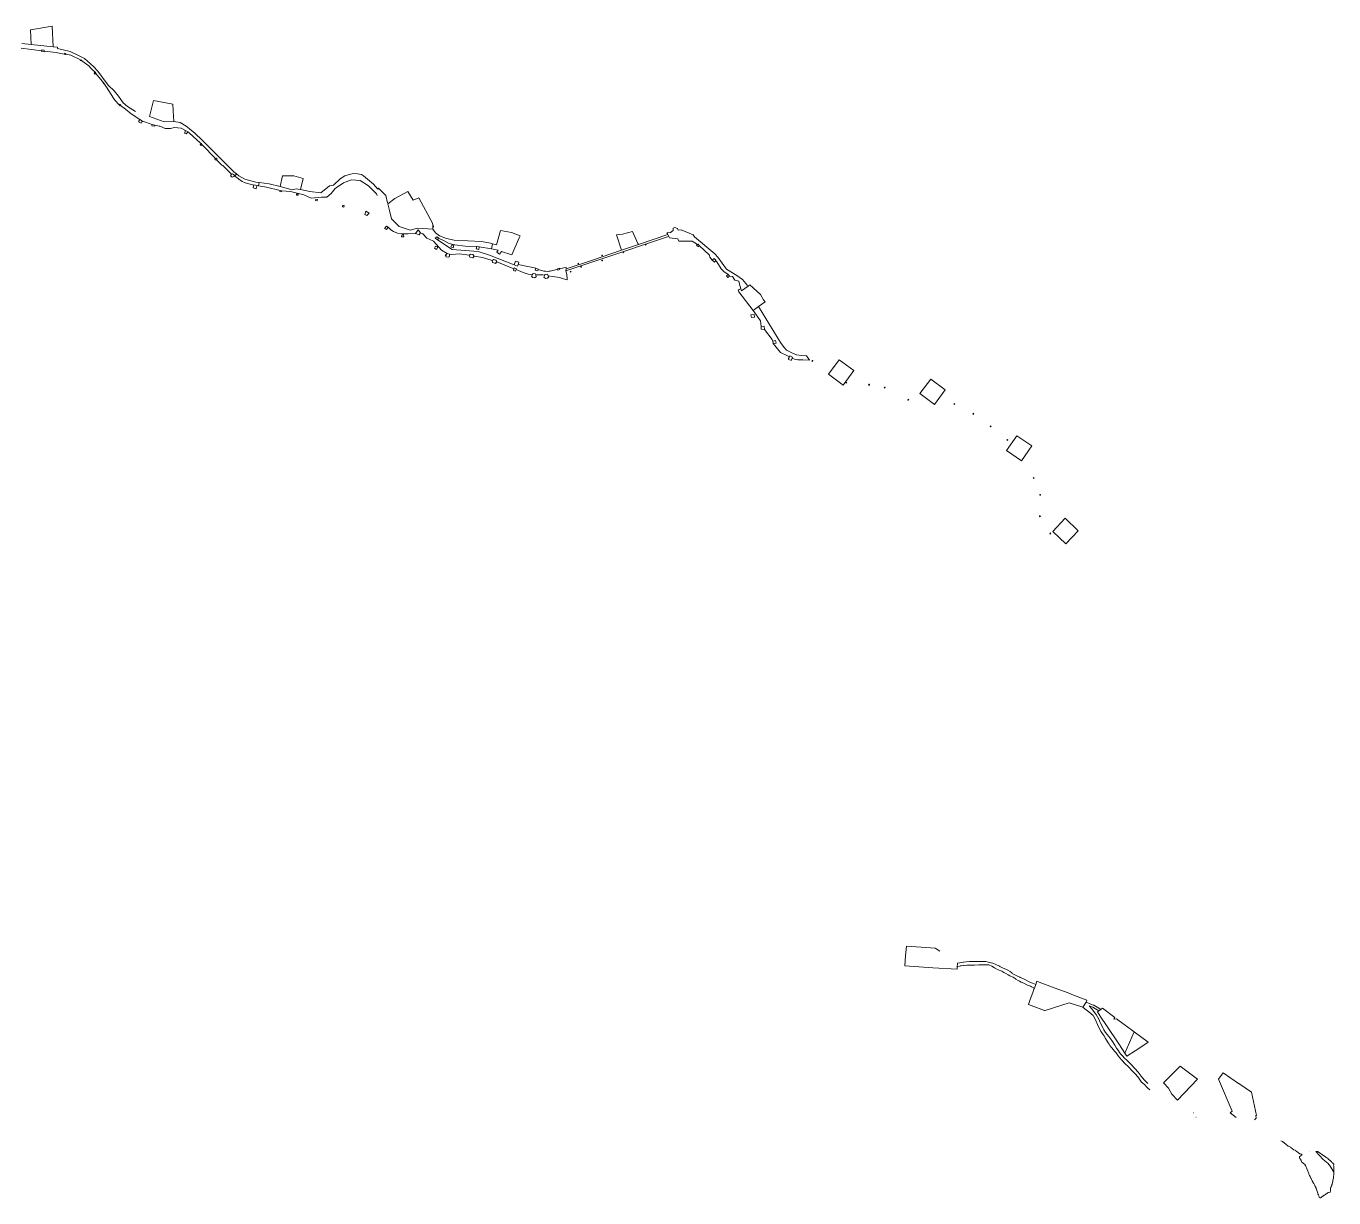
# Model space of a CAD drawing. Header units: metres. Extents: x 534757 to 556231, y 1832948 to 1850503.
# Drawn here: x 539766 to 543388, y 1846504 to 1849749 of the extents above; entities that cross this region are included whole.
import ezdxf

# ---------------------------------------------------------------- set-up
doc = ezdxf.new("R2010")
doc.units = ezdxf.units.M
doc.header["$MEASUREMENT"] = 0
doc.linetypes.add('DGN Style 4', pattern=[602.615279, 301.11944, -150.55972, 0.376399, -150.55972])
doc.layers.add('Level 30', color=7, linetype='Continuous', lineweight=0)

msp = doc.modelspace()

# ---------------------------------------------------------------- linework, layer by layer
at = {"layer": 'Level 30', "color": 5, "linetype": 'DGN Style 4', "lineweight": 13}
for p, q in [((539751.9187, 1849687.9856), (539808.7513, 1849680.5778)), ((539753.35, 1849700.74), (539779.9093, 1849698.1633)), ((539779.9093, 1849698.1633), (539840.7804, 1849692.2579)), ((540080.9192, 1849490.3198), (540088.0622, 1849486.1042)), ((540088.0622, 1849486.1042), (540114.5424, 1849476.8824)), ((540114.5424, 1849476.8824), (540122.3288, 1849474.6623)), ((540207.4364, 1849459.9789), (540213.143, 1849456.0216)), ((540250.0289, 1849423.6215), (540252.9454, 1849420.1919)), ((540252.9454, 1849420.1919), (540290.171, 1849382.5153)), ((540341.9669, 1849335.2382), (540343.9199, 1849333.8377)), ((540343.9199, 1849333.8377), (540348.2718, 1849339.793)), ((540405.2595, 1849307.7001), (540409.3459, 1849307.0568)), ((540409.3459, 1849307.0568), (540411.2545, 1849315.6451)), ((540469.389, 1849293.7199), (540473.7424, 1849293.3468)), ((540763.4904, 1849195.5808), (540768.035, 1849192.3972)), ((540891.718, 1849198.6781), (540891.7964, 1849191.4816)), ((540891.7964, 1849191.4816), (540891.8452, 1849187.0102)), ((540904.6956, 1849157.1324), (540907.6641, 1849161.6469)), ((541014.3519, 1849138.7467), (541020.517, 1849137.8943)), ((541020.517, 1849137.8943), (541054.2188, 1849131.952)), ((541054.2188, 1849131.952), (541057.7836, 1849145.7537)), ((541414.3476, 1849128.3921), (541461.4557, 1849144.2806)), ((541461.4557, 1849144.2806), (541543.2059, 1849171.8531)), ((541543.2059, 1849171.8531), (541546.137, 1849166.5439)), ((540931.53, 1849119.72), (540938.08, 1849117.56)), ((541069.7, 1849096.55), (541116.7038, 1849076.859)), ((541128.255, 1849089.0322), (541177.7051, 1849078.6551)), ((541261.0036, 1849071.0435), (541261.5328, 1849077.3935)), ((541710.4627, 1849061.1685), (541713.919, 1849056.6738)), ((541779.1445, 1848961.7569), (541794.0431, 1848972.9321)), ((541833.7518, 1848876.7545), (541834.9594, 1848870.2952)), ((542344.82, 1847142.89), (542345.55, 1847153.9)), ((542558.5531, 1847085.0187), (542562.1015, 1847095.0774)), ((542692.51, 1847032.26), (542701.73, 1847045.59)), ((542736.98, 1847022.01), (542742.51, 1847025.69)), ((543100.7653, 1846739.8145), (543117.1441, 1846726.2198))]:
    msp.add_line(p, q, dxfattribs=at)
at = {"layer": 'Level 30', "color": 5, "linetype": 'DGN Style 4', "lineweight": 13, "flags": 128}
for points in [[(539779.9093, 1849698.1633), (539777.8602, 1849738.7654), (539837.3155, 1849749.0615), (539840.7804, 1849692.2579)], [(539815.5409, 1849680.1847), (539815.8647, 1849682.376), (539809.0841, 1849683.1012), (539808.7513, 1849680.5778)], [(539840.7804, 1849692.2579), (539852.2059, 1849691.1494), (539852.5692, 1849687.1343), (539887.5981, 1849678.9277), (539908.8822, 1849668.9405), (539926.9701, 1849659.3238), (539952.3785, 1849637.6612), (539963.7644, 1849624.5299), (539987.7067, 1849593.3537), (539994.1143, 1849585.0101), (540009.1537, 1849569.6976), (540021.1007, 1849555.5546), (540034.4779, 1849536.8269), (540046.4991, 1849526.2454), (540070.3738, 1849512.2007), (540084.1774, 1849507.481), (540106.8381, 1849499.0854)], [(539808.7513, 1849680.5778), (539808.5672, 1849679.0395), (539815.2752, 1849678.386), (539815.5409, 1849680.1847)], [(539815.5409, 1849680.1847), (539848.5285, 1849676.3162), (539852.5692, 1849675.5205), (539871.1333, 1849671.8645)], [(539871.1333, 1849671.8645), (539870.9309, 1849671.2326), (539874.85, 1849670.58), (539875.312, 1849671.7062)], [(539871.1333, 1849671.8645), (539871.7995, 1849673.9447), (539875.8074, 1849672.9136), (539875.312, 1849671.7062)], [(539875.312, 1849671.7062), (539889.6914, 1849668.5637), (539915.747, 1849656.131)], [(539915.747, 1849656.131), (539915.1266, 1849654.4037), (539919.44, 1849652.71)], [(539915.747, 1849656.131), (539919.5503, 1849654.9567), (539919.44, 1849652.71)], [(539919.44, 1849652.71), (539939.15, 1849638.77), (539945.1867, 1849633.0696), (539949.3846, 1849628.3708), (539956.3967, 1849621.7908)], [(539956.3967, 1849621.7908), (539955.96, 1849621.42), (539953.5525, 1849619.2545), (539956.0903, 1849616.1901), (539958.4462, 1849618.1101)], [(539956.3967, 1849621.7908), (539958.9527, 1849618.5524), (539958.4462, 1849618.1101)], [(539958.4462, 1849618.1101), (539976.5758, 1849596.7756), (539979.7055, 1849592.2283)], [(539979.7055, 1849592.2283), (539978.5296, 1849591.4844), (539980.1358, 1849589.3693), (539980.9713, 1849590.0262)], [(539979.7055, 1849592.2283), (539980.1262, 1849592.4945), (539981.615, 1849590.5323), (539980.9713, 1849590.0262)], [(539980.9713, 1849590.0262), (539982.2716, 1849588.2047), (539987.929, 1849580.2799), (540007.6515, 1849549.5865), (540011.6887, 1849544.1664), (540023.0267, 1849531.2191)], [(540106.8381, 1849499.0854), (540118.0047, 1849543.2396), (540172.3385, 1849533.1642), (540173.2275, 1849514.8638), (540174.67, 1849485.17)], [(540023.0267, 1849531.2191), (540024.5282, 1849533.0306), (540027.6502, 1849530.5294), (540026.8142, 1849529.6158)], [(540023.0267, 1849531.2191), (540026.1133, 1849528.8497), (540026.8142, 1849529.6158)], [(540026.8142, 1849529.6158), (540041.1286, 1849519.2816), (540056.5075, 1849506.4494), (540080.9192, 1849490.3198)], [(540080.9192, 1849490.3198), (540079.55, 1849488.3719), (540077.135, 1849484.4571), (540084.0591, 1849479.9841), (540086.4246, 1849483.7157), (540088.0622, 1849486.1042)], [(540106.8381, 1849499.0854), (540147.5952, 1849483.9853), (540174.67, 1849485.17)], [(540114.5424, 1849476.8824), (540113.9078, 1849473.3176), (540121.6138, 1849471.767), (540122.3288, 1849474.6623)], [(540122.3288, 1849474.6623), (540134.4793, 1849472.2576), (540135.6321, 1849471.775), (540150.8807, 1849465.3921), (540165.8348, 1849465.3921), (540176.1831, 1849468.3598), (540194.5579, 1849466.5978), (540207.4364, 1849459.9789)], [(540174.67, 1849485.17), (540192.2644, 1849482.4288), (540209.0731, 1849471.8169), (540212.6948, 1849469.5304), (540233.5933, 1849452.1611), (540252.0435, 1849433.8687), (540341.2556, 1849345.4195), (540348.2718, 1849339.793)], [(540207.4364, 1849459.9789), (540206.2823, 1849459.9792), (540205.3499, 1849452.1591), (540208.5004, 1849450.8133), (540212.2081, 1849454.3073), (540213.143, 1849456.0216)], [(540213.143, 1849456.0216), (540217.7175, 1849452.5903), (540247.4271, 1849425.9542), (540250.0289, 1849423.6215)], [(540250.0289, 1849423.6215), (540247.4377, 1849421.0718), (540249.3387, 1849419.24), (540250.4891, 1849418.1757), (540252.9454, 1849420.1919)], [(540290.171, 1849382.5153), (540288.6898, 1849381.1437), (540291.5144, 1849378.182), (540292.578, 1849379.2284)], [(540292.578, 1849379.2284), (540294.6658, 1849381.2824), (540291.6153, 1849383.8494), (540290.171, 1849382.5153)], [(540292.578, 1849379.2284), (540307.8559, 1849363.8484), (540309.991, 1849362.7777), (540322.76, 1849350.86), (540334.4273, 1849339.1666)], [(540334.4273, 1849339.1666), (540331.221, 1849334.29), (540336.1589, 1849330.8088), (540340.63, 1849332.95), (540341.9669, 1849335.2382)], [(540334.4273, 1849339.1666), (540336.9552, 1849340.3003), (540342.4344, 1849336.0382), (540341.9669, 1849335.2382)], [(540343.9199, 1849333.8377), (540364.3529, 1849319.1847), (540371.9099, 1849314.8162), (540395.9338, 1849308.5481)], [(540348.2718, 1849339.793), (540354.413, 1849334.8683), (540371.1515, 1849325.6017), (540402.0711, 1849316.5827), (540411.2545, 1849315.6451)], [(540525.2463, 1849296.4402), (540533.1539, 1849327.562), (540506.9695, 1849334.5021), (540476.054, 1849334.5021), (540469.5811, 1849304.813)], [(540473.7424, 1849293.3468), (540497.7096, 1849291.1005), (540534.8995, 1849282.3414), (540555.1996, 1849273.1306), (540583.4825, 1849275.2151), (540598.6199, 1849275.3523), (540610.9159, 1849285.8949), (540621.2988, 1849298.998), (540624.788, 1849300.8831), (540644.4197, 1849315.0422), (540667.0807, 1849323.242), (540690.9295, 1849321.8206), (540713.694, 1849306.5474), (540736.0521, 1849284.6497), (540741.8, 1849271.52), (540747.3064, 1849262.3094), (540750.2658, 1849234.6526), (540763.4904, 1849195.5808)], [(540525.2463, 1849296.4402), (540551.6204, 1849290.7364), (540581.937, 1849287.3462), (540605.6614, 1849306.6032), (540617.03, 1849308.89), (540635.4125, 1849326.0979), (540648.7239, 1849334.8888), (540663.8115, 1849339.5401), (540672.6828, 1849340.6668), (540683.1741, 1849340.1398), (540694.3149, 1849338.2413), (540700.22, 1849334.3319), (540728.1769, 1849311.7163), (540740.0043, 1849297.7456), (540742.01, 1849300.12), (540762.2098, 1849280.4058), (540767.7077, 1849256.6653)], [(540395.9338, 1849308.5481), (540395.4417, 1849305.636), (540394.7031, 1849301.7292), (540402.6588, 1849298.7146), (540404.0292, 1849303.6492), (540405.2595, 1849307.7001)], [(540395.9338, 1849308.5481), (540396.079, 1849309.4079), (540405.2595, 1849307.7001)], [(540409.3459, 1849307.0568), (540431.8585, 1849303.5124), (540469.389, 1849293.7199)], [(540411.2545, 1849315.6451), (540439.12, 1849312.8), (540469.5811, 1849304.813)], [(540469.389, 1849293.7199), (540468.6763, 1849290.9923), (540472.9443, 1849289.9125), (540473.7424, 1849293.3468)], [(540469.5811, 1849304.813), (540492.7117, 1849298.7481), (540502.1919, 1849295.8519), (540513.88, 1849298.8984), (540524.8948, 1849296.5162), (540525.2463, 1849296.4402)], [(540519.2166, 1849284.0366), (540518.932, 1849280.8128), (540514.1711, 1849281.0964), (540514.9043, 1849284.4379), (540519.2166, 1849284.0366)], [(540767.7077, 1849256.6653), (540787.2605, 1849271.7984), (540823.0707, 1849290.7533), (540837.639, 1849267.358), (540853.7215, 1849273.6483), (540891.6612, 1849203.885), (540891.718, 1849198.6781)], [(540572.7627, 1849268.7396), (540571.4784, 1849265.0379), (540566.9046, 1849265.945), (540567.6914, 1849269.5148), (540572.7627, 1849268.7396)], [(540646.5361, 1849252.5146), (540645.405, 1849247.6442), (540641.5087, 1849248.5491), (540642.6397, 1849253.4195), (540646.5361, 1849252.5146)], [(540767.7077, 1849256.6653), (540771.828, 1849238.8737), (540777.3698, 1849215.6779), (540799.0939, 1849194.237), (540829.7054, 1849184.1852), (540849.5128, 1849189.2111), (540891.8452, 1849187.0102)], [(540716.1131, 1849231.3099), (540709.5163, 1849224.763), (540703.709, 1849227.3807), (540706.8505, 1849236.5926), (540716.1131, 1849231.3099)], [(540763.4904, 1849195.5808), (540758.371, 1849189.0416), (540763.6329, 1849185.6002), (540768.035, 1849192.3972)], [(540768.035, 1849192.3972), (540771.6329, 1849189.8768), (540776.0709, 1849185.1352), (540783.5565, 1849180.4531), (540794.6811, 1849175.9991), (540807.8651, 1849173.6815), (540824.16, 1849173.83), (540844.4678, 1849174.8275)], [(540844.4678, 1849174.8275), (540851.6195, 1849185.1038), (540858.38, 1849176.44)], [(540844.4678, 1849174.8275), (540854.13, 1849171), (540858.38, 1849176.44)], [(540858.38, 1849176.44), (540864.6211, 1849174.0663), (540875.5581, 1849162.2878), (540891.8452, 1849154.3348), (540894.2581, 1849153.1566), (540916.1258, 1849128.4612), (540931.53, 1849119.72)], [(540891.718, 1849198.6781), (540894, 1849194), (540891.7964, 1849191.4816)], [(540891.8452, 1849187.0102), (540899.8665, 1849176.4222), (540910.8019, 1849168.6031), (540930.4131, 1849160.7938), (540951.2675, 1849156.1913), (541026.8558, 1849152.4221), (541052.3518, 1849147.8928), (541057.7836, 1849145.7537)], [(541057.7836, 1849145.7537), (541068.3243, 1849143.7), (541080.0619, 1849182.6941), (541109.8126, 1849177.5552), (541134.368, 1849168.3662), (541131.78, 1849162.97), (541111.3674, 1849115.4877), (541082.1244, 1849124.7162), (541077.2358, 1849117.7287), (541069.3212, 1849123.3218), (541073.5743, 1849128.5392), (541054.2188, 1849131.952)], [(541414.3476, 1849128.3921), (541400.7243, 1849170.975), (541417.79, 1849173.11), (541445.4433, 1849180.1553), (541460.26, 1849147.35), (541461.4557, 1849144.2806)], [(541543.2059, 1849171.8531), (541542.2266, 1849173.6269), (541540.7046, 1849176.3836), (541550.4675, 1849177.4429), (541558.0767, 1849183.4462), (541557.6762, 1849189.5875), (541562.32, 1849191.59), (541570.26, 1849188.461), (541571.6593, 1849184.2986), (541579.7064, 1849184.7382), (541613.73, 1849171.33), (541617.0583, 1849165.662), (541673.1672, 1849118.4104), (541681.517, 1849109.2129), (541705.6874, 1849075.7773), (541734.5528, 1849058.9037), (541750.3268, 1849047.36), (541765.472, 1849029.116)], [(540811.8749, 1849165.6435), (540805.3526, 1849165.6435), (540806.3221, 1849171.4272), (540811.2873, 1849171.4272), (540811.8749, 1849165.6435)], [(540905.57, 1849137.04), (540902.43, 1849130.9), (540896.73, 1849133.81), (540899.87, 1849139.95), (540905.57, 1849137.04)], [(540907.6641, 1849161.6469), (540908.1892, 1849162.4455), (540903.328, 1849166.0111), (540898.8564, 1849161.6848), (540904.6956, 1849157.1324)], [(540904.6956, 1849157.1324), (540946.0025, 1849130.5532), (541018.1187, 1849125.1741), (541049.6009, 1849114.9716), (541117.1762, 1849088.4887)], [(540907.6641, 1849161.6469), (540921.9295, 1849155.3184), (540937.5331, 1849147.0979), (540952.7119, 1849143.5227), (540981.9133, 1849139.9635), (541014.3519, 1849138.7467)], [(540950.5188, 1849141.8924), (540948.2305, 1849135.2972), (540941.6546, 1849137.4875), (540944.8823, 1849143.5532), (540950.5188, 1849141.8924)], [(541014.3519, 1849138.7467), (541012.6458, 1849132.1598), (541019.8578, 1849130.9199), (541020.517, 1849137.8943)], [(541261.0036, 1849071.0435), (541360.0312, 1849104.2364), (541541.9508, 1849165.3779), (541546.137, 1849166.5439)], [(541483.2667, 1849143.2384), (541481.3715, 1849142.5465), (541480.9621, 1849143.7197), (541482.8504, 1849144.3786), (541483.2667, 1849143.2384)], [(541546.137, 1849166.5439), (541548.1719, 1849162.8581), (541570.6744, 1849159.6808), (541573.5053, 1849153.5238), (541608.6359, 1849153.8613), (541610.58, 1849153.88), (541625.4041, 1849144.121)], [(541625.4041, 1849144.121), (541622.6171, 1849142.519), (541627.6575, 1849137.7617), (541630.2698, 1849141.5816)], [(541625.4041, 1849144.121), (541626.8072, 1849144.9274), (541630.2698, 1849141.5816)], [(541630.2698, 1849141.5816), (541658.8104, 1849115.2633), (541659.6613, 1849109.4591), (541666.387, 1849101.2078)], [(540938.08, 1849117.56), (540938.7113, 1849111.3315), (540937.3382, 1849111.5941), (540936.6314, 1849108.8629), (540928.0659, 1849110.6221), (540928.7705, 1849113.6542), (540926.4906, 1849114.2024), (540931.53, 1849119.72)], [(540938.08, 1849117.56), (540944.5394, 1849117.0166), (540965.8056, 1849118.3391), (540992.92, 1849114.36)], [(540992.92, 1849114.36), (540997.66, 1849117.14), (541002.72, 1849116.27), (541006.25, 1849112.05)], [(540992.92, 1849114.36), (540994.3025, 1849108.913), (541003.2323, 1849107.5601), (541006.25, 1849112.05)], [(541006.25, 1849112.05), (541029.4318, 1849108.5598), (541056.62, 1849100.07)], [(541056.62, 1849100.07), (541061.6, 1849102.41), (541066.56, 1849101.07), (541069.7, 1849096.55)], [(541261.5328, 1849077.3935), (541331.6614, 1849100.5039), (541414.3476, 1849128.3921)], [(541362.5408, 1849099.4567), (541360.6296, 1849098.867), (541360.04, 1849100.7781), (541361.9511, 1849101.3678), (541362.5408, 1849099.4567)], [(541362.2937, 1849113.5174), (541361.8005, 1849115.0397), (541360.1075, 1849114.5211), (541360.5803, 1849112.9888), (541362.2937, 1849113.5174)], [(541420.9074, 1849122.0756), (541419.041, 1849121.3569), (541418.2891, 1849123.3094), (541420.1886, 1849123.942), (541420.9074, 1849122.0756)], [(541666.387, 1849101.2078), (541671.1813, 1849105.2609), (541676.7479, 1849100.2741), (541675.2755, 1849098.8001)], [(541666.387, 1849101.2078), (541670.04, 1849097.76), (541672.0178, 1849095.539), (541675.2755, 1849098.8001)], [(541056.62, 1849100.07), (541057.4531, 1849094.8436), (541064.59, 1849092.58), (541065.9249, 1849091.923), (541069.7, 1849096.55)], [(541116.7038, 1849076.859), (541115.41, 1849072.72), (541121.51, 1849070.81), (541122.8219, 1849075.0067)], [(541116.7038, 1849076.859), (541117.47, 1849079.31), (541123.57, 1849077.4), (541122.8219, 1849075.0067)], [(541128.255, 1849089.0322), (541130.5358, 1849095.2958), (541121.505, 1849098.527), (541117.1762, 1849088.4887)], [(541117.1762, 1849088.4887), (541126.6031, 1849084.496), (541128.255, 1849089.0322)], [(541122.8219, 1849075.0067), (541142.6352, 1849066.7948), (541156.0991, 1849062.6091), (541167.4181, 1849060.2556)], [(541177.7051, 1849078.6551), (541176.017, 1849073.1642), (541183.3559, 1849071.8762), (541183.9291, 1849074.684)], [(541183.9291, 1849074.684), (541184.2858, 1849076.4312), (541177.7051, 1849078.6551)], [(541183.9291, 1849074.684), (541199.4469, 1849070.4905), (541204.5263, 1849070.4264), (541210.64, 1849070.02), (541213.1643, 1849070.6683), (541217.3699, 1849070.9045), (541235.9315, 1849075.2969), (541237.5599, 1849075.6716)], [(541261.0036, 1849071.0435), (541261, 1849071), (541263, 1849061), (541263.0813, 1849060.4514), (541264.6, 1849050.2), (541263.961, 1849046.4857), (541250.396, 1849050.11), (541244.0289, 1849053.1261), (541224.026, 1849055.4003), (541211.7228, 1849057.7728)], [(541237.5599, 1849075.6716), (541237.2516, 1849076.8902), (541242.9855, 1849078.4261), (541243.46, 1849077.0292)], [(541243.46, 1849077.0292), (541244.2644, 1849074.6612), (541238.2404, 1849072.9814), (541237.5599, 1849075.6716)], [(541243.46, 1849077.0292), (541254.7109, 1849079.6181), (541261.8023, 1849080.6276), (541261.5328, 1849077.3935)], [(541275.2184, 1849068.3682), (541273.3073, 1849067.7785), (541272.7177, 1849069.6896), (541274.6288, 1849070.2793), (541275.2184, 1849068.3682)], [(541295.9625, 1849091.2622), (541294.5112, 1849090.7644), (541294.0371, 1849092.1465), (541295.4853, 1849092.6534), (541295.9625, 1849091.2622)], [(541303.6878, 1849082.0099), (541301.701, 1849081.7803), (541301.4878, 1849083.626), (541303.3983, 1849084.2879), (541303.6878, 1849082.0099)], [(541675.2755, 1849098.8001), (541679.101, 1849095.9281), (541690.8054, 1849077.0562), (541698.4621, 1849069.4911), (541710.4627, 1849061.1685)], [(541177.0936, 1849060.6058), (541178.62, 1849054.81), (541173.9, 1849051.99), (541168.84, 1849052.82), (541165.27, 1849057), (541167.4181, 1849060.2556)], [(541167.4181, 1849060.2556), (541169.75, 1849063.79), (541176.55, 1849062.67), (541177.0936, 1849060.6058)], [(541177.0936, 1849060.6058), (541197.2475, 1849060.4389), (541201.9864, 1849059.243)], [(541211.7228, 1849057.7728), (541213.45, 1849054.59), (541209.53, 1849050.73), (541204.41, 1849050.33), (541199.95, 1849053.55), (541201.9864, 1849059.243)], [(541201.9864, 1849059.243), (541202.69, 1849061.21), (541209.57, 1849061.74), (541211.7228, 1849057.7728)], [(541710.4627, 1849061.1685), (541705.6755, 1849057.7429), (541709.5259, 1849053.4191), (541713.919, 1849056.6738)], [(541713.919, 1849056.6738), (541721.8338, 1849055.2886), (541728.7432, 1849045.7179), (541739.679, 1849042.8883), (541741.7422, 1849034.3517), (541745.1652, 1849021.714)], [(541745.1652, 1849021.714), (541747.6354, 1849015.9096), (541765.472, 1849029.116)], [(541765.472, 1849029.116), (541770.4957, 1849032.8356), (541799.5133, 1849006.2107), (541808.5, 1848991.11), (541812.9181, 1848985.2364), (541794.0431, 1848972.9321)], [(541745.1652, 1849021.714), (541738.1994, 1849019.0009), (541740.091, 1849013.708), (541779.1445, 1848961.7569)], [(541779.1445, 1848961.7569), (541799.4079, 1848932.5658), (541801.3523, 1848916.7965)], [(541794.0431, 1848972.9321), (541855.6075, 1848873.2596), (541865.3265, 1848859.0627), (541871.922, 1848852.1289), (541886.6697, 1848844.3072), (541899.3246, 1848838.9508), (541913.5665, 1848836.7626), (541926.9521, 1848835.8984), (541935.2601, 1848824.0543), (541917.3812, 1848824.7944), (541903.5381, 1848825.0728), (541893.6995, 1848827.1567), (541887.6252, 1848829.4102)], [(541783.2378, 1848943.1987), (541775.0451, 1848941.9514), (541773.0707, 1848949.1178), (541782.2847, 1848950.796), (541783.2378, 1848943.1987)], [(541801.3523, 1848916.7965), (541810.3734, 1848917.754), (541810.9576, 1848909.1364)], [(541801.3523, 1848916.7965), (541801.3757, 1848909.5568), (541810.9576, 1848909.1364)], [(541810.9576, 1848909.1364), (541831.707, 1848881.2961), (541833.7518, 1848876.7545)], [(541833.7518, 1848876.7545), (541841.8495, 1848878.1741), (541843.0097, 1848871.2416), (541834.9594, 1848870.2952)], [(541834.9594, 1848870.2952), (541855.1204, 1848845.63), (541874.3252, 1848836.3666), (541880.0108, 1848833.152)], [(541880.0108, 1848833.152), (541878.957, 1848831.155), (541876.925, 1848827.013), (541884.697, 1848823.414), (541886.771, 1848827.403), (541887.6252, 1848829.4102)], [(541887.6252, 1848829.4102), (541888.8075, 1848832.1882), (541881.322, 1848835.6368), (541880.0108, 1848833.152)], [(541944.69, 1848822.79), (541942.81, 1848823.49), (541941.97, 1848821.24), (541943.85, 1848820.54), (541944.69, 1848822.79)], [(542058.2324, 1848795.3471), (542017.9878, 1848825.0266), (541988.3083, 1848784.7821), (542028.5529, 1848755.1026), (542058.2324, 1848795.3471)], [(542039.17, 1848762.61), (542038.39, 1848760.34), (542036.5, 1848761), (542037.28, 1848763.26), (542039.17, 1848762.61)], [(542101.6, 1848757.39), (542099.61, 1848757.6), (542099.36, 1848755.21), (542101.35, 1848755), (542101.6, 1848757.39)], [(542144.96, 1848749.02), (542144.19, 1848746.74), (542142.3, 1848747.38), (542143.06, 1848749.66), (542144.96, 1848749.02)], [(542311.631, 1848741.4715), (542271.6355, 1848771.4859), (542241.6212, 1848731.4904), (542281.6166, 1848701.476), (542311.631, 1848741.4715)], [(542210.58, 1848715.17), (542209.8, 1848712.9), (542207.91, 1848713.55), (542208.69, 1848715.82), (542210.58, 1848715.17)], [(542338, 1848703.48), (542337.35, 1848701.17), (542335.42, 1848701.72), (542336.08, 1848704.02), (542338, 1848703.48)], [(542391.22, 1848675.75), (542389.9, 1848673.75), (542388.23, 1848674.85), (542389.55, 1848676.85), (542391.22, 1848675.75)], [(542438.88, 1848641.14), (542437.42, 1848639.23), (542435.83, 1848640.45), (542437.29, 1848642.35), (542438.88, 1848641.14)], [(542551.025, 1848586.6121), (542509.7478, 1848614.8378), (542481.5221, 1848573.5605), (542522.7993, 1848545.3348), (542551.025, 1848586.6121)], [(542485.02, 1848603.18), (542483.27, 1848601.54), (542481.9, 1848603), (542483.65, 1848604.64), (542485.02, 1848603.18)], [(542558.06, 1848497.49), (542557.07, 1848499.23), (542554.98, 1848498.05), (542555.97, 1848496.31), (542558.06, 1848497.49)], [(542575.94, 1848450.12), (542575.59, 1848452.09), (542573.23, 1848451.67), (542573.58, 1848449.7), (542575.94, 1848450.12)], [(542575.11, 1848391.17), (542574.58, 1848393.1), (542572.26, 1848392.47), (542572.79, 1848390.54), (542575.11, 1848391.17)], [(542680.0992, 1848351.4164), (542644.02, 1848386.04), (542609.3964, 1848349.9608), (542645.4756, 1848315.3372), (542680.0992, 1848351.4164)], [(542604.56, 1848344.32), (542602.91, 1848345.44), (542601.56, 1848343.46), (542603.21, 1848342.33), (542604.56, 1848344.32)], [(542344.82, 1847142.89), (542344.43, 1847137.04), (542276.93, 1847141.44), (542199.84, 1847146.47), (542201.87, 1847174.21), (542203.84, 1847201.2), (542244.96, 1847198.12), (542283.29, 1847195.11), (542327.29, 1847169.23), (542343.19, 1847159.88), (542345.85, 1847158.31), (542345.55, 1847153.9)], [(542344.82, 1847142.89), (542353.4, 1847146.24), (542356.13, 1847146.65), (542362.5, 1847147.25), (542363.95, 1847147.54), (542371.1, 1847148.27), (542379.76, 1847148.59), (542392.53, 1847148.65), (542404.97, 1847149.12), (542414.86, 1847149.53), (542423.58, 1847149.74), (542430.47, 1847149.13), (542432.38, 1847148.96), (542440.42, 1847145.97), (542448.1, 1847141.29), (542458.06, 1847135.72), (542468.08, 1847131.44), (542474.28, 1847128.4), (542479.6, 1847125.44), (542486.05, 1847121.71), (542490.85, 1847118.94), (542492.39, 1847118.2), (542497.13, 1847116.23), (542500.1, 1847115), (542505.2, 1847111.43), (542507.23, 1847110.01), (542513.6, 1847105.96), (542517.21, 1847104.15), (542522.03, 1847101.73), (542529.56, 1847098.2), (542537.75, 1847094.25), (542539.83, 1847093.25), (542547.44, 1847089.85), (542550.31, 1847088.64), (542550.32, 1847088.62), (542558.5531, 1847085.0187)], [(542345.55, 1847153.9), (542352.09, 1847154.71), (542361.09, 1847156.65), (542362.48, 1847157.02), (542369.41, 1847158.03), (542378.65, 1847158.93), (542379.36, 1847159), (542387.36, 1847158.83), (542388.53, 1847158.81), (542392.21, 1847158.73), (542393.06, 1847158.74), (542393.36, 1847158.74), (542404.54, 1847158.84), (542405.36, 1847158.85), (542414.35, 1847159.01), (542415.35, 1847158.96), (542417.35, 1847158.81), (542424.38, 1847158.28), (542433.97, 1847156.12), (542437.97, 1847155.1), (542439.17, 1847154.79), (542443.17, 1847153.76), (542451.65, 1847150.37), (542461.74, 1847145.37), (542462.66, 1847144.91), (542472.51, 1847140.31), (542479.1, 1847137.4), (542484.74, 1847134.5), (542491.47, 1847130.62), (542496.04, 1847127.04), (542497.26, 1847125.82), (542503.99, 1847121.55), (542511.54, 1847117.86), (542518.16, 1847114.85), (542518.79, 1847114.57), (542526.46, 1847111.24), (542533.87, 1847107.44), (542543.69, 1847102.58), (542551, 1847099.33), (542553.76, 1847098.18), (542562.1015, 1847095.0774)], [(542558.5531, 1847085.0187), (542558.55, 1847085.01), (542557.34, 1847081.57), (542555.16, 1847075.39), (542546.26, 1847050.15), (542542.64, 1847039.9), (542586.8, 1847023.26), (542588.29, 1847022.7), (542654.5, 1847043.86), (542692.51, 1847032.26)], [(542701.73, 1847045.59), (542703.53, 1847051.92), (542662.21, 1847067.49), (542651.83, 1847071.4), (542623.72, 1847081.99), (542578.84, 1847098.89), (542571.35, 1847101.71), (542565.25, 1847104.01), (542564.44, 1847101.71), (542562.12, 1847095.13), (542562.1015, 1847095.0774)], [(542701.73, 1847045.59), (542721.84, 1847037.77), (542723.11, 1847037.28), (542732.33, 1847031.78), (542742.51, 1847025.69)], [(542692.51, 1847032.26), (542697.97, 1847027.79), (542708.92, 1847019.12), (542721.25, 1847008.84), (542722.4, 1847007.1), (542729.01, 1846994.81), (542733.66, 1846984.22), (542738.32, 1846973.62), (542741.59, 1846967.46), (542742.87, 1846965.06), (542743.6, 1846964.03), (542748.09, 1846957.7), (542748.48, 1846957.15), (542750.71, 1846953.71), (542755.94, 1846945.67), (542763.18, 1846933.65), (542765.74, 1846929.59), (542767.78, 1846926.37), (542771.93, 1846920.38), (542777.58, 1846913.56), (542779.27, 1846911.51), (542780.05, 1846910.64), (542784.75, 1846905.41), (542791.01, 1846896.89), (542799.76, 1846886.41), (542800.61, 1846885.51), (542802.2509, 1846883.757), (542801.36, 1846884.71), (542809.24, 1846876.29), (542818.85, 1846867.17), (542829.59, 1846855.87), (542837.8, 1846847.25), (542839.29, 1846845.68), (542847.99, 1846835.58), (542855.25, 1846824.31), (542863.14, 1846817.81), (542870.12, 1846810.16), (542872.39, 1846808.21), (542880.05, 1846801.63), (542890.86, 1846792.97), (542895.39, 1846788.69), (542906.71, 1846781.47), (542906.21, 1846779.91), (542912.13, 1846775.67), (542920.61, 1846770.44), (542932.07, 1846764.19), (542944.59, 1846757.86), (542960.88, 1846749.33), (542978.02, 1846738.06), (542988.35, 1846732.14), (542999.25, 1846728.08), (543002.12, 1846727.56), (543011.92, 1846727.41), (543022.6, 1846729.34), (543023.55, 1846729.26), (543035.44, 1846728.24), (543036.25, 1846728.17), (543047.54, 1846724.3), (543061.3, 1846718.48), (543068.03, 1846718.65), (543072.28, 1846721.36), (543078.64, 1846724.71), (543085.9, 1846726.68), (543093.9, 1846726.75), (543099.62, 1846726.05), (543100.92, 1846725.89), (543102.82, 1846725.82), (543117.1441, 1846726.2198)], [(542736.98, 1847022.01), (542727.93, 1847027.41), (542720.47, 1847031.87), (542710.31, 1847035.58), (542717.58, 1847027.96), (542728.2, 1847013.78), (542729.49, 1847011.89), (542736.99, 1846998.57), (542740.89, 1846989.84), (542741.71, 1846988), (542746.81, 1846977.61), (542748.9, 1846973.41), (542750.7, 1846969.78), (542750.87, 1846969.45), (542755.75, 1846961.74), (542764.7, 1846951.21), (542772.98, 1846939.85), (542776.55, 1846934.46), (542777.74, 1846932.67), (542781.21, 1846926.73), (542786.28, 1846918.26), (542786.84, 1846917.33), (542791.3, 1846910.88), (542794.42, 1846906.92), (542797.55, 1846902.95), (542804.81, 1846895.04), (542806.77, 1846892.91), (542816.55, 1846883.07), (542826.04, 1846873.83), (542836.72, 1846862.48), (542845.87, 1846851.79), (542854.32, 1846841.44), (542862.68, 1846831.2), (542869.74, 1846823.93), (542872.3399, 1846821.3411), (542876.81, 1846816.89), (542877.84, 1846815.87), (542885.77, 1846808), (542896.67, 1846800.19), (542904.9771, 1846794.9866), (542906.68, 1846793.92), (542918.78, 1846786.05), (542926.91, 1846781.18), (542937.79, 1846773.93), (542947.87, 1846766.95), (542949.33, 1846765.94), (542950.65, 1846765.11), (542964.89, 1846756.16), (542982.51, 1846745.71), (542991.96, 1846741.36), (543001.61, 1846738.58), (543004.07, 1846738.08), (543012.42, 1846736.77), (543021.82, 1846737.94), (543032.74, 1846743.29), (543034.81, 1846744.31), (543045.17, 1846750.72), (543058.08, 1846754.36), (543064.95, 1846753.01), (543069.56, 1846751.71), (543080.21, 1846747.57), (543089.89, 1846743.95), (543097.16, 1846740.93), (543100.02, 1846740.04), (543100.7653, 1846739.8145)], [(542736.98, 1847022.01), (542733.01, 1847019.37), (542742.92, 1847004.47), (542758.12, 1846981.64), (542763.8, 1846973.11), (542786.88, 1846938.43), (542792.07, 1846930.63), (542794.01, 1846927.72), (542809.17, 1846904.94)], [(542742.51, 1847025.69), (542747.41, 1847028.96), (542781.53, 1847003.52), (542778.47, 1846999.32), (542786.03, 1847000.16), (542807.4185, 1846984.2111), (542807.42, 1846984.21), (542827.77, 1846969.04), (542835.04, 1846963.62)], [(542835.04, 1846963.62), (542873.43, 1846934.99), (542869.79, 1846932.57), (542838.1, 1846911.51), (542815.01, 1846896.17), (542809.17, 1846904.94)], [(542809.17, 1846904.94), (542822.15, 1846934.39), (542835.04, 1846963.62)], [(543010.8211, 1846832.5568), (542954.86, 1846774.23), (542939.29, 1846791.54), (542929.86, 1846807.52), (542916.36, 1846822.91), (542962.259, 1846868.7646), (543010.8211, 1846832.5568)], [(543100.7653, 1846739.8145), (543106.05, 1846744.3), (543068.8, 1846833.01), (543081.5016, 1846850.095), (543124.3825, 1846820.8554), (543125.2167, 1846820.2866), (543160.2768, 1846796.3799), (543173.6984, 1846732.5436), (543172.24, 1846732.49), (543173.1234, 1846724.8239), (543152.5994, 1846707.3318), (543123.8748, 1846726.419), (543117.1441, 1846726.2198)], [(543387.944, 1846575.5743), (543387.9612, 1846575.0983), (543387.9868, 1846574.579), (543388.0974, 1846572.3904), (543387.9847, 1846571.4862), (543387.9714, 1846571.2915), (543387.7153, 1846567.5477), (543387.4525, 1846564.267), (543387.4027, 1846563.8791), (543387.0196, 1846561.0017), (543386.7352, 1846558.8656), (543385.6875, 1846552.7697), (543385.521, 1846552.061), (543385.4966, 1846551.8671), (543385.4227, 1846551.5473), (543385.3944, 1846551.3439), (543385.3252, 1846551.0418), (543385.2911, 1846550.8242), (543385.1556, 1846550.221), (543385.1273, 1846550.0487), (543385.098, 1846549.8835), (543385.0686, 1846549.7291), (543384.3459, 1846546.4286), (543383.2792, 1846542.1466), (543382.9206, 1846540.7395), (543382.3611, 1846538.5442), (543381.994, 1846537.1456), (543380.7127, 1846534.6294), (543380.5832, 1846534.3741), (543380.4716, 1846534.1782), (543380.0309, 1846533.3855), (543379.8921, 1846533.0955), (543379.7035, 1846532.7345), (543379.466, 1846532.1809), (543379.3996, 1846532.0436), (543379.3229, 1846531.8495), (543379.2782, 1846531.7507), (543379.2163, 1846531.5752), (543379.2011, 1846531.5383), (543379.1469, 1846531.3613), (543379.1261, 1846531.2832), (543379.1227, 1846531.2604), (543379.1197, 1846531.24), (543379.1097, 1846531.1722), (543379.0948, 1846531.0718), (543379.0714, 1846530.911), (543379.0655, 1846530.8693), (543379.0555, 1846530.7992), (543379.0353, 1846530.6582), (543379.0316, 1846530.6319), (543379.0273, 1846530.603), (543378.9349, 1846529.9624), (543378.9236, 1846529.8836), (543378.8504, 1846529.3749), (543378.8241, 1846529.0477), (543378.7977, 1846528.5159), (543378.783, 1846527.9969), (543378.7807, 1846527.5159), (543378.7901, 1846527.0914), (543378.8092, 1846526.7337), (543378.7873, 1846526.5896), (543378.8082, 1846526.2698), (543378.7843, 1846526.1347), (543378.8066, 1846525.8358), (543378.7554, 1846525.6408), (543378.7775, 1846525.3528), (543378.7625, 1846525.0741), (543378.6865, 1846523.9569), (543378.5843, 1846523.0903), (543378.3956, 1846522.2702), (543377.9896, 1846520.5975), (543377.9665, 1846520.512), (543377.9207, 1846520.3869), (543377.8554, 1846520.2562), (543377.7766, 1846520.135), (543377.686, 1846520.0247), (543377.5852, 1846519.9261), (543377.4758, 1846519.8401), (543377.3593, 1846519.7673), (543377.2492, 1846519.7136), (543377.1746, 1846519.6842), (543375.2288, 1846518.9664), (543373.6971, 1846518.4434), (543370.4848, 1846517.6471), (543365.1618, 1846513.6469), (543361.87, 1846511.5227), (543361.4486, 1846511.3046), (543361.3071, 1846511.2314), (543361.1789, 1846511.1649), (543361.1374, 1846511.1435), (543360.5302, 1846510.7241), (543360.4606, 1846510.6718), (543359.5696, 1846510.0399), (543359.3611, 1846509.8831), (543358.608, 1846509.3368), (543357.6248, 1846508.5998), (543355.9297, 1846507.3631), (543355.1691, 1846506.8121), (543354.3559, 1846506.237), (543354.3122, 1846506.2043), (543353.4635, 1846505.5021), (543352.5229, 1846504.7474), (543352.3848, 1846504.6411), (543352.2395, 1846504.5418), (543352.0873, 1846504.4499), (543351.9287, 1846504.366), (543351.7639, 1846504.2908), (543351.5936, 1846504.2247), (543351.4183, 1846504.1683), (543351.2385, 1846504.1219), (543351.0549, 1846504.0861), (543350.8682, 1846504.0612), (543350.679, 1846504.0475), (543350.4881, 1846504.0454), (543350.2964, 1846504.055), (543350.1046, 1846504.0765), (543349.9135, 1846504.1101), (543349.7241, 1846504.1556), (543349.5371, 1846504.2131), (543349.3534, 1846504.2824), (543349.174, 1846504.3634), (543348.9995, 1846504.4559), (543348.8308, 1846504.5594), (543348.6821, 1846504.6634), (543348.5298, 1846504.8155), (543348.3984, 1846504.9631), (543348.2763, 1846505.1175), (543348.164, 1846505.278), (543348.0616, 1846505.4439), (543347.9695, 1846505.6145), (543347.8877, 1846505.7892), (543347.8165, 1846505.9673), (543346.6175, 1846509.2222), (543345.6922, 1846511.3637), (543345.2597, 1846512.1853), (543344.9263, 1846512.8747), (543344.4385, 1846513.8532), (543344.3762, 1846513.9877), (543344.3356, 1846514.0693), (543344.2964, 1846514.151), (543344.2213, 1846514.312), (543344.1352, 1846514.6363), (543344.111, 1846514.6923), (543344.0935, 1846514.7371), (543344.0751, 1846514.7856), (543344.0498, 1846514.8544), (543343.8193, 1846515.6112), (543343.6113, 1846516.1873), (543343.3303, 1846517.0765), (543343.3148, 1846517.127), (543342.5146, 1846519.7242), (543340.7699, 1846524.2828), (543339.6325, 1846528.7089), (543339.6068, 1846528.9183), (543339.5431, 1846529.2321), (543339.4343, 1846529.6702), (543339.2708, 1846530.2592), (543339.2544, 1846530.3193), (543339.1227, 1846530.7548), (543339.0676, 1846530.8598), (543339.0377, 1846530.9173), (543339.0157, 1846530.9588), (543338.5541, 1846531.8408), (543338.5245, 1846531.8981), (543338.3218, 1846532.28), (543337.8371, 1846533.207), (543337.7903, 1846533.2982), (543337.7658, 1846533.3466), (543335.484, 1846537.6534), (543335.3973, 1846537.8197), (543335.3243, 1846537.9485), (543332.2548, 1846543.5945), (543331.8895, 1846544.2672), (543331.4627, 1846545.0505), (543331.4452, 1846545.0819), (543331.4174, 1846545.1332), (543329.2961, 1846549.0166), (543329.173, 1846549.2484), (543328.6507, 1846550.232), (543328.1511, 1846551.187), (543326.5207, 1846554.5274), (543325.0659, 1846557.3118), (543324.2411, 1846558.9839), (543322.1702, 1846563.0669), (543320.5989, 1846566.1933), (543319.0559, 1846569.174), (543318.9761, 1846569.3342), (543318.4239, 1846570.415), (543319.13, 1846571.86), (543314.65, 1846582.33), (543309.96, 1846593.28), (543308.18, 1846596.39), (543298.61, 1846603.79), (543297.13, 1846607.91), (543296.54, 1846608.48), (543297.0141, 1846609.18), (543296.4248, 1846610.077), (543295.9394, 1846610.7112), (543295.618, 1846611.0916), (543295.4063, 1846611.3058), (543295.2682, 1846611.4125), (543294.1317, 1846612.7199), (543293.6767, 1846613.2701), (543293.6196, 1846613.371), (543293.0004, 1846614.4642), (543292.9349, 1846614.5906), (543292.8772, 1846614.721), (543292.8276, 1846614.8547), (543292.7864, 1846614.9913), (543292.7537, 1846615.1303), (543292.7296, 1846615.2709), (543292.7142, 1846615.4126), (543292.7077, 1846615.5548), (543292.7098, 1846615.697), (543292.7207, 1846615.8385), (543292.7402, 1846615.9788), (543292.7682, 1846616.1172), (543292.8044, 1846616.2533), (543292.8487, 1846616.3865), (543292.9008, 1846616.5163), (543292.9605, 1846616.6422), (543293.0272, 1846616.7638), (543293.1008, 1846616.8806), (543293.1808, 1846616.9923), (543293.2669, 1846617.0984), (543293.3585, 1846617.1988), (543297.68, 1846621.6498), (543297.8676, 1846621.9461), (543298.1258, 1846622.3676), (543298.7239, 1846622.6123), (543300.5293, 1846623.4932), (543297.4551, 1846624.7842), (543293.7604, 1846626.0543), (543292.9384, 1846626.5362), (543292.6486, 1846626.7017), (543292.489, 1846626.8286), (543292.4697, 1846626.844), (543292.4521, 1846626.858), (543292.3797, 1846626.9154), (543292.0288, 1846627.1945), (543291.9679, 1846627.243), (543291.8648, 1846627.3251), (543291.7695, 1846627.4008), (543291.1604, 1846627.8844), (543290.9412, 1846628.0587), (543290.7877, 1846628.1807), (543290.5548, 1846628.3659), (543290.4996, 1846628.4096), (543290.4726, 1846628.4309), (543290.4544, 1846628.4451), (543289.3205, 1846629.3461), (543286.7961, 1846631.3533), (543285.7589, 1846632.1804), (543285.5961, 1846632.3107), (543285.4219, 1846632.45), (543282.7846, 1846634.3613), (543282.6123, 1846634.4828), (543281.3118, 1846635.4002), (543280.6409, 1846635.6923), (543277.0432, 1846637.2261), (543276.9167, 1846637.3256), (543276.7581, 1846637.4474), (543276.6957, 1846637.4956), (543276.151, 1846637.9044), (543276.1122, 1846637.9354), (543276.0808, 1846637.9606), (543276.0639, 1846637.9746), (543273.5829, 1846639.8826), (543272.5965, 1846640.6413), (543270.2269, 1846642.5499), (543269.9933, 1846642.7442), (543269.7655, 1846642.9338), (543269.5386, 1846643.123), (543268.331, 1846644.1315), (543267.657, 1846644.6206), (543267.3591, 1846644.8375), (543267.0771, 1846644.9706), (543265.0037, 1846645.9407), (543262.294, 1846647.2084), (543262.1329, 1846647.2756), (543262.076, 1846647.3028), (543262.0136, 1846647.3301), (543261.869, 1846647.4043), (543260.6961, 1846648.3422), (543260.678, 1846648.3569), (543256.3273, 1846651.8568), (543255.6825, 1846652.3754), (543255.0606, 1846652.8656), (543253.7427, 1846653.9438), (543252.5364, 1846654.9095), (543251.2881, 1846655.8897), (543250.7285, 1846656.346), (543250.7113, 1846656.359), (543250.6885, 1846656.3766), (543249.7865, 1846657.0677), (543248.6275, 1846657.9691), (543248.4015, 1846658.1439), (543248.0783, 1846658.3978), (543248.0475, 1846658.422), (543247.9374, 1846658.5067), (543246.7507, 1846659.3784), (543246.186, 1846659.8053), (543245.8816, 1846660.0288), (543245.4598, 1846660.2494), (543240.3503, 1846662.6817), (543239.4237, 1846663.4201), (543239.2739, 1846663.5384), (543239.0139, 1846663.7463), (543238.1049, 1846664.4732), (543230.9358, 1846670.207), (543230.7893, 1846670.3231), (543228.3584, 1846672.2498), (543227.7889, 1846672.7013), (543227.7011, 1846672.7717), (543227.5981, 1846672.849), (543227.4354, 1846672.932), (543222.9819, 1846675.4924), (543222.6244, 1846675.698), (543221.9128, 1846676.1071), (543221.4181, 1846676.4577), (543220.9832, 1846676.7714), (543220.894, 1846676.8377), (543220.7917, 1846676.9163), (543220.144, 1846677.3712), (543227.4108, 1846688.7972), (543227.9309, 1846689.9472), (543232.5866, 1846687.5517), (543236.3437, 1846685.2392), (543238.7111, 1846683.782), (543238.9044, 1846683.6667), (543241.8982, 1846681.6869), (543247.8025, 1846678.0534), (543247.9009, 1846678.0036), (543248.3722, 1846677.6832), (543256.502, 1846672.1575), (543256.9674, 1846671.874), (543256.9841, 1846671.8626), (543258.5413, 1846670.9483), (543260.1601, 1846669.9979), (543260.2529, 1846669.9269), (543260.5259, 1846669.7559), (543260.7904, 1846669.582), (543261.9352, 1846668.7939), (543262.6866, 1846668.2928), (543263.0831, 1846667.9872), (543265.0808, 1846666.7068), (543265.3569, 1846666.4925), (543266.0517, 1846665.9773), (543268.6592, 1846664.1389), (543268.9064, 1846663.9646), (543273.0332, 1846661.4162), (543274.3945, 1846660.5755), (543274.6667, 1846659.8723), (543274.7601, 1846659.7263), (543275.4338, 1846659.288), (543275.9263, 1846658.9753), (543276.9464, 1846658.3402), (543276.9863, 1846658.3122), (543277.025, 1846658.2857), (543277.0666, 1846658.257), (543277.5707, 1846657.9508), (543280.5962, 1846656.1129), (543281.7444, 1846655.1537), (543283.3439, 1846653.8525), (543286.6905, 1846651.6109), (543287.0949, 1846651.0596), (543287.5733, 1846650.4852), (543287.9504, 1846650.2234), (543287.9728, 1846650.2064), (543288.1635, 1846650.0755), (543289.2107, 1846649.3571), (543289.4023, 1846649.2067), (543290.4616, 1846648.4823), (543292.0705, 1846647.1637), (543295.0142, 1846645.0769), (543295.5226, 1846644.5732), (543296.3536, 1846643.7742), (543296.5361, 1846643.634), (543296.8312, 1846643.3272), (543298.5237, 1846641.8621), (543301.1516, 1846639.5875), (543302.1696, 1846638.7104), (543302.4916, 1846638.4358), (543302.6514, 1846638.3016), (543302.9268, 1846638.0498), (543302.95, 1846638.0305), (543303.0219, 1846637.9663), (543303.1218, 1846637.904), (543303.8091, 1846637.3162), (543304.7089, 1846636.5565), (543305.184, 1846636.1097), (543308.4885, 1846633.0501), (543308.5975, 1846633.0306), (543308.6936, 1846633.0378), (543309.9504, 1846633.1085), (543311.2886, 1846633.1605), (543313.1262, 1846633.2548), (543313.7959, 1846633.2751), (543314.1945, 1846633.2811), (543314.6327, 1846633.28), (543314.7268, 1846633.2816), (543315.3583, 1846633.3009), (543315.9792, 1846633.3097), (543316.361, 1846633.3245), (543316.6885, 1846633.3314), (543322.9609, 1846633.3184), (543329.0907, 1846633.3363), (543329.569, 1846633.3145), (543331.0848, 1846633.2013), (543331.1101, 1846633.2), (543331.1554, 1846633.1965), (543334.627, 1846632.9928), (543338.1281, 1846632.7941)], [(543338.1281, 1846632.7941), (543342.904, 1846632.5227), (543343.2656, 1846632.2931), (543343.4006, 1846632.2136), (543345.2452, 1846630.9589), (543345.5216, 1846630.7808), (543349.9022, 1846627.7916), (543350.354, 1846627.4832), (543351.0944, 1846626.978), (543353.8272, 1846625.1131), (543353.8862, 1846625.0729), (543355.7042, 1846623.8026), (543357.8048, 1846622.4195), (543362.1073, 1846619.4134), (543366.1971, 1846616.5561), (543366.6745, 1846616.2261), (543366.8301, 1846616.1099), (543370.2556, 1846613.5481), (543371.4402, 1846612.6622), (543372.1404, 1846612.1053), (543373.2032, 1846611.2228), (543373.6211, 1846610.8606), (543376.0128, 1846608.7466), (543376.2887, 1846608.5034), (543376.4077, 1846608.3964), (543377.8809, 1846607.0252), (543380.8222, 1846604.2876), (543381.8091, 1846603.3559), (543382.7992, 1846602.3364), (543383.1232, 1846601.9993), (543383.6678, 1846601.3783), (543385.0109, 1846599.88), (543387.6133, 1846596.9653), (543387.6083, 1846595.8372), (543387.5856, 1846593.4223), (543387.6124, 1846592.1979), (543387.635, 1846590.1665), (543387.6367, 1846590.081), (543387.769, 1846584.1017), (543387.7747, 1846583.7936), (543387.7702, 1846583.0706), (543387.7806, 1846581.8732), (543387.785, 1846581.7457), (543387.8112, 1846580.9875), (543387.8161, 1846580.3382), (543387.8509, 1846579.7361), (543387.8605, 1846578.8735), (543387.8886, 1846577.9372), (543387.8924, 1846577.655), (543387.8918, 1846577.616), (543387.9205, 1846576.5361), (543387.92, 1846576.3701), (543387.923, 1846576.1832), (543387.9305, 1846575.947), (543387.944, 1846575.5743)], [(543338.1281, 1846632.7941), (543358.2065, 1846609.9322), (543372.1565, 1846598.7422), (543379.4065, 1846588.5822), (543387.944, 1846575.5743)]]:
    msp.add_lwpolyline(points, dxfattribs=at)

doc.saveas('drawing.dxf')
